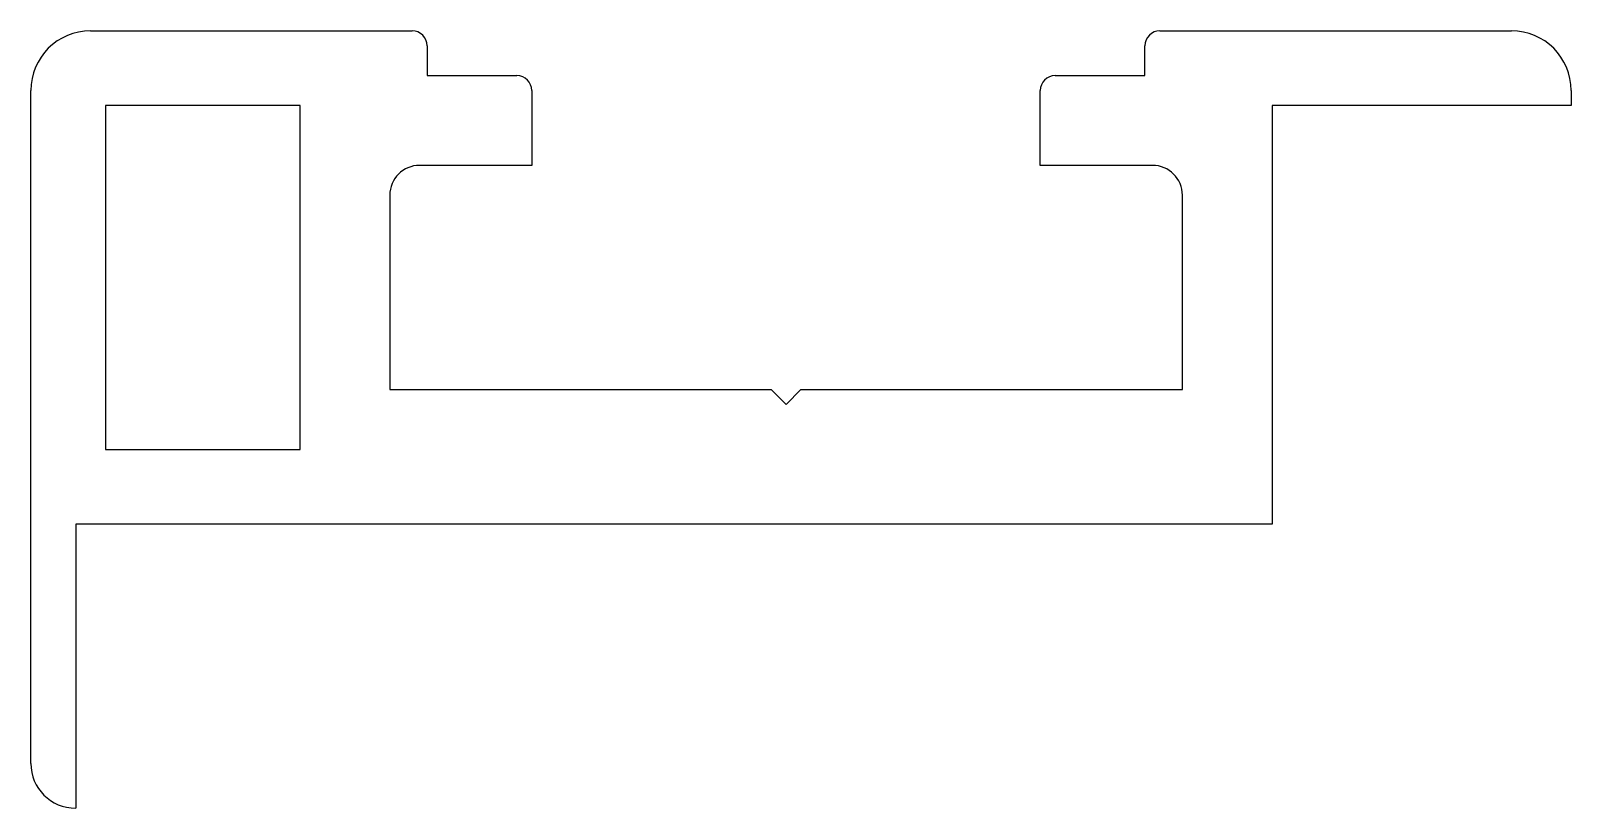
# Model space of a CAD drawing. Extents: x 145.1 to 196.6, y 219.8 to 245.8.
import ezdxf

# ---------------------------------------------------------------- set-up
doc = ezdxf.new("R2010")
doc.units = 0
doc.layers.add('ANA', color=220, linetype='CONTINUOUS')

msp = doc.modelspace()

# ---------------------------------------------------------------- linework, layer by layer
at = {"layer": 'ANA', "color": 0}
for p, q in [((147.133, 245.848), (157.883, 245.848)), ((182.883, 245.848), (194.633, 245.848)), ((158.383, 245.348), (158.383, 244.348)), ((182.383, 244.348), (182.383, 245.348)), ((158.383, 244.348), (161.383, 244.348)), ((179.383, 244.348), (182.383, 244.348)), ((145.133, 221.348), (145.133, 243.848)), ((161.883, 243.848), (161.883, 241.348)), ((178.883, 241.348), (178.883, 243.848)), ((196.633, 243.848), (196.633, 243.348)), ((147.633, 243.348), (147.633, 231.848)), ((154.133, 243.348), (147.633, 243.348)), ((154.133, 231.848), (154.133, 243.348)), ((186.633, 243.348), (186.633, 229.348)), ((196.633, 243.348), (186.633, 243.348)), ((161.883, 241.348), (158.133, 241.348)), ((182.633, 241.348), (178.883, 241.348)), ((157.133, 240.348), (157.133, 233.848)), ((183.633, 233.848), (183.633, 240.348)), ((157.133, 233.848), (169.883, 233.848)), ((169.883, 233.848), (170.383, 233.348)), ((170.383, 233.348), (170.883, 233.848)), ((170.883, 233.848), (183.633, 233.848)), ((147.633, 231.848), (154.133, 231.848)), ((186.633, 229.348), (146.633, 229.348)), ((146.633, 229.348), (146.633, 219.848)), ((146.633, 219.848), (146.633, 219.848))]:
    msp.add_line(p, q, dxfattribs=at)
for centre, radius, start, end in [((147.133, 243.848), 2, 90, 180), ((157.883, 245.348), 0.5, 0, 90), ((182.883, 245.348), 0.5, 90, 180), ((194.633, 243.848), 2, 0, 90), ((161.383, 243.848), 0.5, 360, 90), ((179.383, 243.848), 0.5, 90, 180), ((158.133, 240.348), 1, 90, 180), ((182.633, 240.348), 1, 0, 90), ((146.633, 221.348), 1.5, 180, 270)]:
    msp.add_arc(centre, radius, start, end, dxfattribs=at)

doc.saveas('drawing.dxf')
